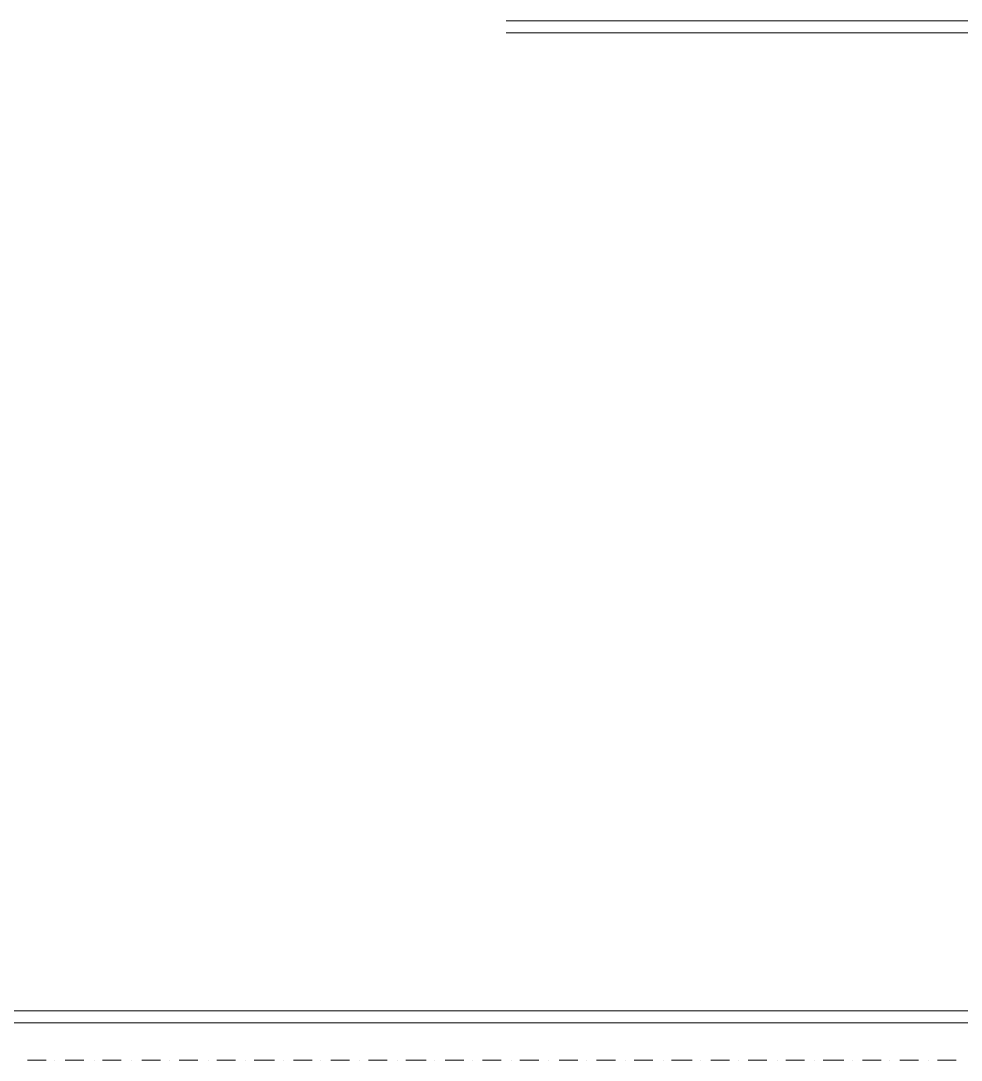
# Model space of a CAD drawing. Header units: inches. Extents: x 5 to 1823, y 18 to 726.
# Drawn here: x 470.12 to 482.52, y 284.27 to 297.97 of the extents above; entities that cross this region are included whole.
import ezdxf

# ---------------------------------------------------------------- set-up
doc = ezdxf.new("R2010")
doc.units = ezdxf.units.IN
doc.header["$MEASUREMENT"] = 0
doc.layers.add('PDF2_01', color=1, linetype='Continuous')
doc.layers.add('PDF2_02', color=7, linetype='Continuous', true_color=0xdcdcdc)

msp = doc.modelspace()

# ---------------------------------------------------------------- linework, layer by layer
at = {"layer": 'PDF2_01', "lineweight": 5}
for points in [[(476.521, 297.97), (484.514, 297.97)], [(476.521, 297.812), (484.514, 297.812)]]:
    msp.add_lwpolyline(points, dxfattribs=at)
at = {"layer": 'PDF2_02', "color": 2, "lineweight": 5}
for points in [[(491.564, 297.812), (491.564, 284.768), (467.675, 284.768)], [(491.429, 297.812), (491.429, 284.925), (467.675, 284.925)]]:
    msp.add_lwpolyline(points, dxfattribs=at)
at = {"layer": 'PDF2_02', "lineweight": 5}
for points in [[(470.459, 284.768), (470.212, 284.768)], [(470.571, 284.768), (470.571, 284.768)], [(470.953, 284.768), (470.706, 284.768)], [(471.088, 284.768), (471.088, 284.768)], [(471.447, 284.768), (471.2, 284.768)], [(471.582, 284.768), (471.582, 284.768)], [(471.964, 284.768), (471.717, 284.768)], [(472.076, 284.768), (472.076, 284.768)], [(472.457, 284.768), (472.21, 284.768)], [(472.592, 284.768), (472.592, 284.768)], [(472.951, 284.768), (472.704, 284.768)], [(473.086, 284.768), (473.086, 284.768)], [(473.468, 284.768), (473.198, 284.768)], [(473.58, 284.768), (473.58, 284.768)], [(473.962, 284.768), (473.715, 284.768)], [(474.074, 284.768), (474.074, 284.768)], [(474.456, 284.768), (474.209, 284.768)], [(474.59, 284.768), (474.59, 284.768)], [(474.95, 284.768), (474.703, 284.768)], [(475.084, 284.768), (475.084, 284.768)], [(475.466, 284.768), (475.197, 284.768)], [(475.578, 284.768), (475.578, 284.768)], [(475.96, 284.768), (475.713, 284.768)], [(476.072, 284.768), (476.072, 284.768)], [(476.454, 284.768), (476.207, 284.768)], [(476.589, 284.768), (476.589, 284.768)], [(476.948, 284.768), (476.701, 284.768)], [(477.083, 284.768), (477.083, 284.768)], [(477.464, 284.768), (477.217, 284.768)], [(477.577, 284.768), (477.577, 284.768)], [(477.958, 284.768), (477.711, 284.768)], [(478.093, 284.768), (478.093, 284.768)], [(478.452, 284.768), (478.205, 284.768)], [(478.587, 284.768), (478.587, 284.768)], [(478.969, 284.768), (478.699, 284.768)], [(479.081, 284.768), (479.081, 284.768)], [(479.462, 284.768), (479.216, 284.768)], [(479.575, 284.768), (479.575, 284.768)], [(479.956, 284.768), (479.709, 284.768)], [(480.091, 284.768), (480.091, 284.768)], [(480.45, 284.768), (480.203, 284.768)], [(480.585, 284.768), (480.585, 284.768)], [(480.967, 284.768), (480.697, 284.768)], [(481.079, 284.768), (481.079, 284.768)], [(481.461, 284.768), (481.214, 284.768)], [(481.573, 284.768), (481.573, 284.768)], [(481.955, 284.768), (481.708, 284.768)], [(482.089, 284.768), (482.089, 284.768)], [(482.449, 284.768), (482.202, 284.768)], [(470.212, 284.274), (470.459, 284.274)], [(470.571, 284.274), (470.571, 284.274)], [(470.706, 284.274), (470.953, 284.274)], [(471.088, 284.274), (471.088, 284.274)], [(471.2, 284.274), (471.447, 284.274)], [(471.582, 284.274), (471.582, 284.274)], [(471.717, 284.274), (471.964, 284.274)], [(472.076, 284.274), (472.076, 284.274)], [(472.21, 284.274), (472.457, 284.274)], [(472.592, 284.274), (472.592, 284.274)], [(472.704, 284.274), (472.951, 284.274)], [(473.086, 284.274), (473.086, 284.274)], [(473.198, 284.274), (473.468, 284.274)], [(473.58, 284.274), (473.58, 284.274)], [(473.715, 284.274), (473.962, 284.274)], [(474.074, 284.274), (474.074, 284.274)], [(474.209, 284.274), (474.456, 284.274)], [(474.59, 284.274), (474.59, 284.274)], [(474.703, 284.274), (474.95, 284.274)], [(475.084, 284.274), (475.084, 284.274)], [(475.197, 284.274), (475.466, 284.274)], [(475.578, 284.274), (475.578, 284.274)], [(475.713, 284.274), (475.96, 284.274)], [(476.072, 284.274), (476.072, 284.274)], [(476.207, 284.274), (476.454, 284.274)], [(476.589, 284.274), (476.589, 284.274)], [(476.701, 284.274), (476.948, 284.274)], [(477.083, 284.274), (477.083, 284.274)], [(477.217, 284.274), (477.464, 284.274)], [(477.577, 284.274), (477.577, 284.274)], [(477.711, 284.274), (477.958, 284.274)], [(478.093, 284.274), (478.093, 284.274)], [(478.205, 284.274), (478.452, 284.274)], [(478.587, 284.274), (478.587, 284.274)], [(478.699, 284.274), (478.969, 284.274)], [(479.081, 284.274), (479.081, 284.274)], [(479.216, 284.274), (479.462, 284.274)], [(479.575, 284.274), (479.575, 284.274)], [(479.709, 284.274), (479.956, 284.274)], [(480.091, 284.274), (480.091, 284.274)], [(480.203, 284.274), (480.45, 284.274)], [(480.585, 284.274), (480.585, 284.274)], [(480.697, 284.274), (480.967, 284.274)], [(481.079, 284.274), (481.079, 284.274)], [(481.214, 284.274), (481.461, 284.274)], [(481.573, 284.274), (481.573, 284.274)], [(481.708, 284.274), (481.955, 284.274)], [(482.089, 284.274), (482.089, 284.274)], [(482.202, 284.274), (482.449, 284.274)]]:
    msp.add_lwpolyline(points, dxfattribs=at)

doc.saveas('drawing.dxf')
